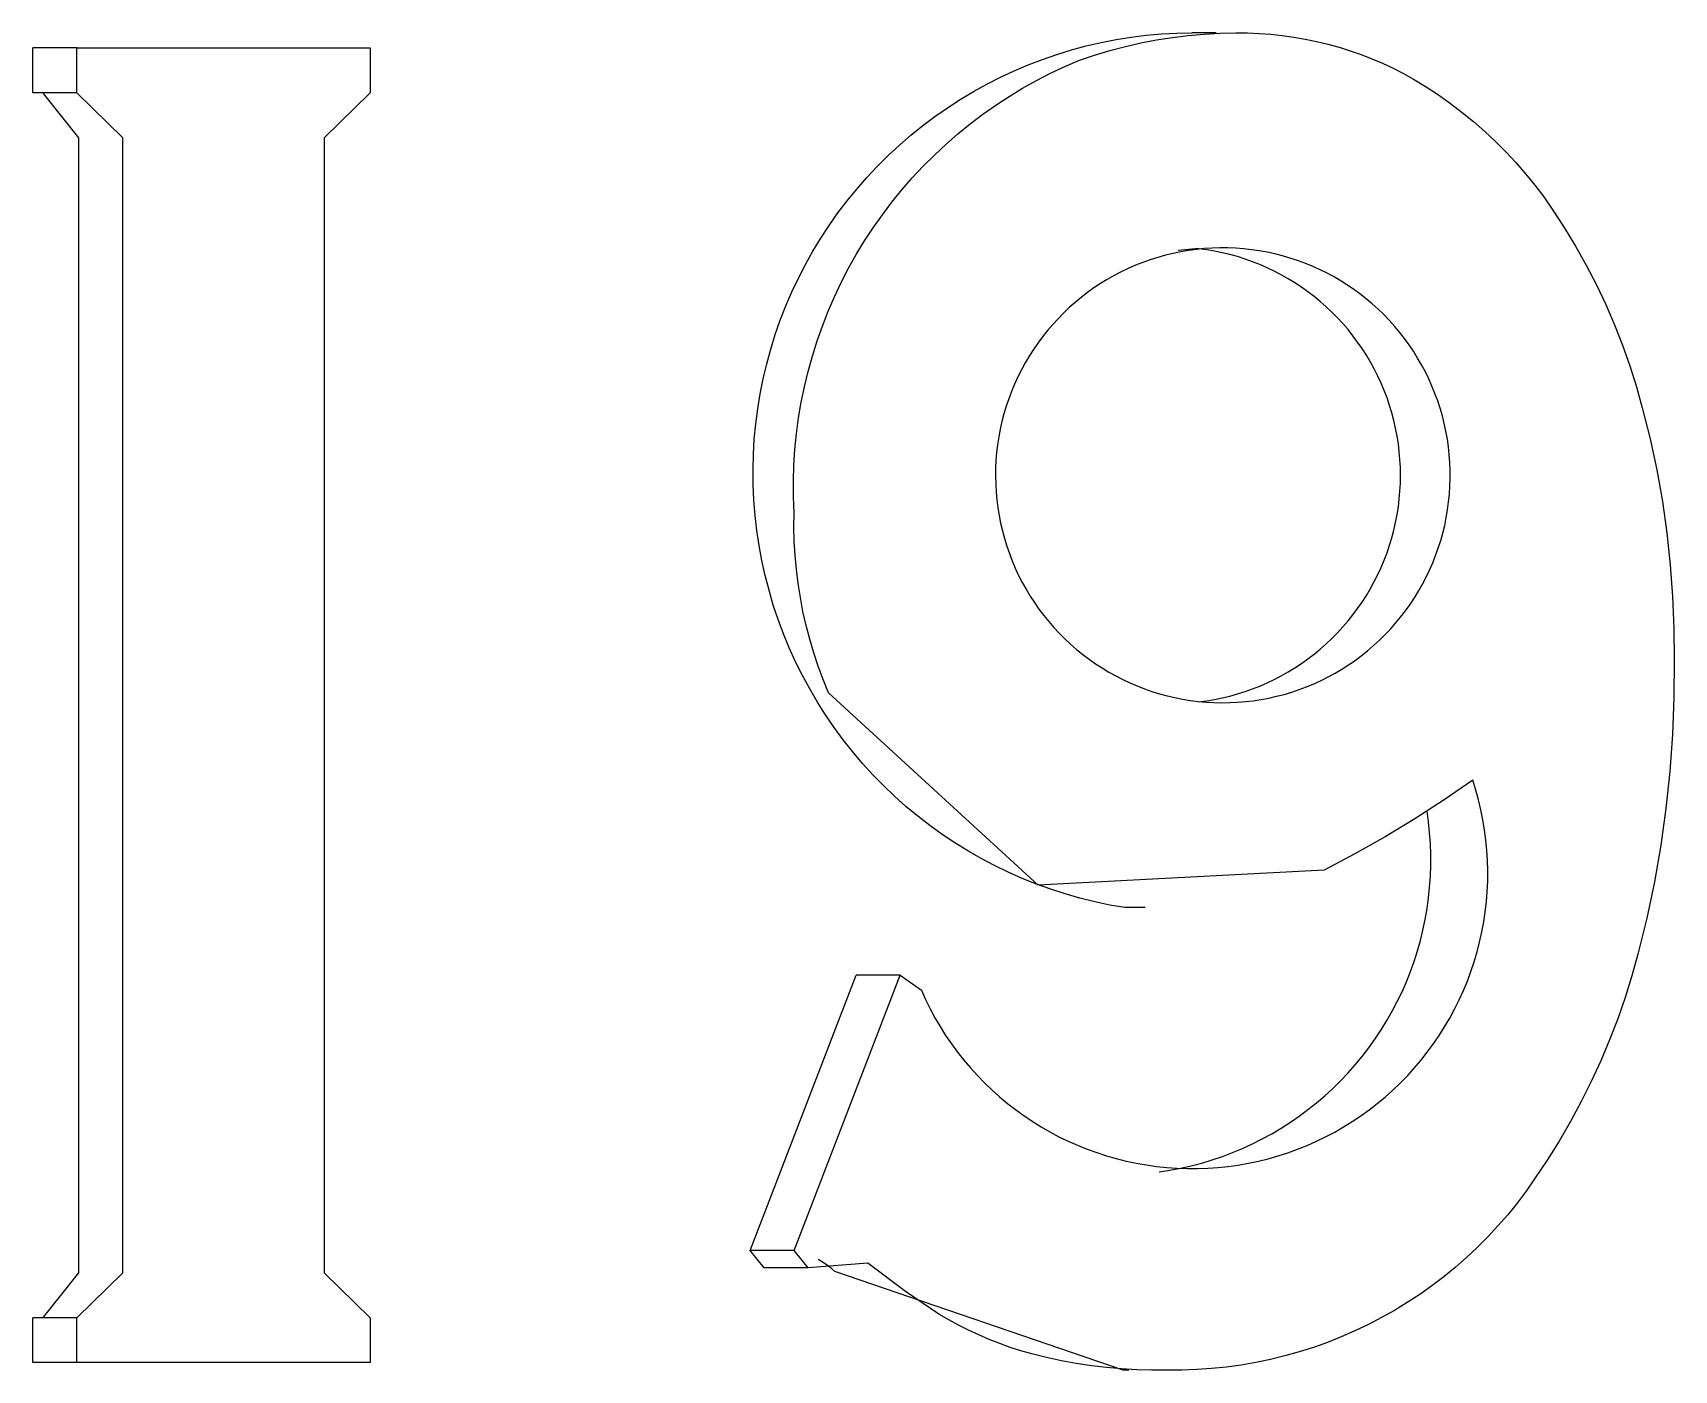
# Model space of a CAD drawing. Header units: millimetres. Extents: x -1421 to 3505, y -683 to 2759.
# Drawn here: x 2041.243 to 2043.488, y 2341.961 to 2343.79 of the extents above; entities that cross this region are included whole.
import ezdxf

# ---------------------------------------------------------------- set-up
doc = ezdxf.new("R2010")
doc.units = ezdxf.units.MM
doc.header["$MEASUREMENT"] = 0
doc.layers.add('Utwórz2D linie widoczne', color=7, linetype='Continuous', true_color=0x000000)

msp = doc.modelspace()

# ---------------------------------------------------------------- linework, layer by layer
at = {"layer": 'Utwórz2D linie widoczne'}
for p, q in [((2042.7455, 2343.7845), (2042.7662, 2343.7871)), ((2042.7662, 2343.7871), (2042.787, 2343.7889)), ((2042.787, 2343.7889), (2042.8079, 2343.79)), ((2042.8018, 2343.7841), (2042.8235, 2343.7868)), ((2042.8079, 2343.79), (2042.8287, 2343.7905)), ((2042.8235, 2343.7868), (2042.8452, 2343.7888)), ((2042.8616, 2343.7905), (2042.8287, 2343.7905)), ((2042.8452, 2343.7888), (2042.867, 2343.79)), ((2042.867, 2343.79), (2042.8888, 2343.7905)), ((2042.8888, 2343.7905), (2042.9047, 2343.7904)), ((2042.9047, 2343.7904), (2042.9206, 2343.7897)), ((2042.9206, 2343.7897), (2042.9364, 2343.7886)), ((2042.9364, 2343.7886), (2042.9522, 2343.7869)), ((2042.9522, 2343.7869), (2042.968, 2343.7847)), ((2041.3026, 2343.77), (2041.2425, 2343.77)), ((2041.2425, 2343.7085), (2041.2425, 2343.77)), ((2041.3026, 2343.7085), (2041.3026, 2343.77)), ((2041.3026, 2343.77), (2041.704, 2343.77)), ((2041.704, 2343.77), (2041.704, 2343.7085)), ((2042.6439, 2343.7609), (2042.6638, 2343.7671)), ((2042.6638, 2343.7671), (2042.684, 2343.7725)), ((2042.684, 2343.7725), (2042.7044, 2343.7772)), ((2042.6955, 2343.7599), (2042.7164, 2343.7662)), ((2042.7044, 2343.7772), (2042.7249, 2343.7812)), ((2042.7164, 2343.7662), (2042.7375, 2343.7717)), ((2042.7249, 2343.7812), (2042.7455, 2343.7845)), ((2042.7375, 2343.7717), (2042.7588, 2343.7766)), ((2042.7588, 2343.7766), (2042.7802, 2343.7807)), ((2042.7802, 2343.7807), (2042.8018, 2343.7841)), ((2042.968, 2343.7847), (2042.9836, 2343.782)), ((2042.9836, 2343.782), (2042.9992, 2343.7787)), ((2042.9992, 2343.7787), (2043.0146, 2343.775)), ((2043.0146, 2343.775), (2043.0299, 2343.7708)), ((2043.0299, 2343.7708), (2043.0451, 2343.766)), ((2043.0451, 2343.766), (2043.06, 2343.7607)), ((2042.5854, 2343.7385), (2042.6046, 2343.7467)), ((2042.6046, 2343.7467), (2042.6241, 2343.7541)), ((2042.6241, 2343.7541), (2042.6439, 2343.7609)), ((2042.6353, 2343.7351), (2042.6549, 2343.7443)), ((2042.6549, 2343.7443), (2042.6748, 2343.7529)), ((2042.6748, 2343.7529), (2042.6955, 2343.7599)), ((2043.06, 2343.7607), (2043.0748, 2343.755)), ((2043.0748, 2343.755), (2043.0895, 2343.7488)), ((2043.0895, 2343.7488), (2043.1039, 2343.7421)), ((2043.1039, 2343.7421), (2043.118, 2343.7349)), ((2042.5296, 2343.7101), (2042.5478, 2343.7202)), ((2042.5478, 2343.7202), (2042.5665, 2343.7297)), ((2042.5665, 2343.7297), (2042.5854, 2343.7385)), ((2042.597, 2343.7146), (2042.616, 2343.7251)), ((2042.616, 2343.7251), (2042.6353, 2343.7351)), ((2043.118, 2343.7349), (2043.1319, 2343.7272)), ((2043.1319, 2343.7272), (2043.1492, 2343.7167)), ((2041.3026, 2343.7085), (2041.2425, 2343.7085)), ((2041.3055, 2343.6469), (2041.2572, 2343.7076)), ((2041.3656, 2343.6469), (2041.3026, 2343.7085)), ((2041.704, 2343.7085), (2041.6411, 2343.6469)), ((2042.4941, 2343.688), (2042.5117, 2343.6994)), ((2042.5117, 2343.6994), (2042.5296, 2343.7101)), ((2042.5603, 2343.6915), (2042.5785, 2343.7033)), ((2042.5785, 2343.7033), (2042.597, 2343.7146)), ((2043.1492, 2343.7167), (2043.166, 2343.7056)), ((2043.166, 2343.7056), (2043.1824, 2343.694)), ((2042.4603, 2343.6635), (2042.477, 2343.6761)), ((2042.477, 2343.6761), (2042.4941, 2343.688)), ((2042.5253, 2343.6659), (2042.5426, 2343.679)), ((2042.5426, 2343.679), (2042.5603, 2343.6915)), ((2043.1824, 2343.694), (2043.1985, 2343.6817)), ((2043.1985, 2343.6817), (2043.2141, 2343.669)), ((2042.444, 2343.6504), (2042.4603, 2343.6635)), ((2042.4921, 2343.638), (2042.5084, 2343.6523)), ((2042.5084, 2343.6523), (2042.5253, 2343.6659)), ((2043.2141, 2343.669), (2043.2293, 2343.6557)), ((2043.2293, 2343.6557), (2043.244, 2343.6419)), ((2041.3055, 2342.0943), (2041.3055, 2343.6469)), ((2041.3656, 2342.0943), (2041.3656, 2343.6469)), ((2041.6411, 2343.6469), (2041.6411, 2342.0943)), ((2042.4129, 2343.6225), (2042.4283, 2343.6367)), ((2042.4283, 2343.6367), (2042.444, 2343.6504)), ((2042.4762, 2343.6233), (2042.4921, 2343.638)), ((2043.244, 2343.6419), (2043.2582, 2343.6276)), ((2042.3839, 2343.5926), (2042.3981, 2343.6078)), ((2042.3981, 2343.6078), (2042.4129, 2343.6225)), ((2042.446, 2343.5921), (2042.4608, 2343.6079)), ((2042.4608, 2343.6079), (2042.4762, 2343.6233)), ((2043.2582, 2343.6276), (2043.272, 2343.6129)), ((2043.272, 2343.6129), (2043.2852, 2343.5976)), ((2042.3701, 2343.5768), (2042.3839, 2343.5926)), ((2042.4318, 2343.5757), (2042.446, 2343.5921)), ((2043.2852, 2343.5976), (2043.2979, 2343.582)), ((2042.3569, 2343.5607), (2042.3701, 2343.5768)), ((2042.4181, 2343.5589), (2042.4318, 2343.5757)), ((2043.2979, 2343.582), (2043.3101, 2343.5659)), ((2043.3101, 2343.5659), (2043.3217, 2343.5494)), ((2042.3322, 2343.527), (2042.3443, 2343.544)), ((2042.3443, 2343.544), (2042.3569, 2343.5607)), ((2042.3925, 2343.5239), (2042.405, 2343.5416)), ((2042.405, 2343.5416), (2042.4181, 2343.5589)), ((2043.3217, 2343.5494), (2043.3381, 2343.5243)), ((2042.3208, 2343.5095), (2042.3322, 2343.527)), ((2042.3806, 2343.5058), (2042.3925, 2343.5239)), ((2043.3381, 2343.5243), (2043.3536, 2343.4986)), ((2042.31, 2343.4916), (2042.3208, 2343.5095)), ((2042.3693, 2343.4872), (2042.3806, 2343.5058)), ((2042.8382, 2343.4953), (2042.8096, 2343.4925)), ((2042.8347, 2343.4941), (2042.824, 2343.4927)), ((2042.8454, 2343.4952), (2042.8347, 2343.4941)), ((2042.8489, 2343.4937), (2042.8382, 2343.4951)), ((2042.8562, 2343.4959), (2042.8454, 2343.4952)), ((2042.867, 2343.4962), (2042.8562, 2343.4959)), ((2042.8778, 2343.4962), (2042.867, 2343.4962)), ((2042.8886, 2343.4958), (2042.8778, 2343.4962)), ((2042.8994, 2343.495), (2042.8886, 2343.4958)), ((2042.9101, 2343.4938), (2042.8994, 2343.495)), ((2043.3536, 2343.4986), (2043.3682, 2343.4724)), ((2042.2902, 2343.4548), (2042.2998, 2343.4734)), ((2042.2998, 2343.4734), (2042.31, 2343.4916)), ((2042.3587, 2343.4683), (2042.3693, 2343.4872)), ((2042.7514, 2343.4724), (2042.7415, 2343.468)), ((2042.7614, 2343.4763), (2042.7514, 2343.4724)), ((2042.7716, 2343.48), (2042.7614, 2343.4763)), ((2042.7819, 2343.4832), (2042.7716, 2343.48)), ((2042.7923, 2343.4861), (2042.7819, 2343.4832)), ((2042.8028, 2343.4887), (2042.7923, 2343.4861)), ((2042.8133, 2343.4909), (2042.8028, 2343.4887)), ((2042.824, 2343.4927), (2042.8133, 2343.4909)), ((2042.8596, 2343.4919), (2042.8489, 2343.4937)), ((2042.8702, 2343.4897), (2042.8596, 2343.4919)), ((2042.8807, 2343.4872), (2042.8702, 2343.4897)), ((2042.8911, 2343.4843), (2042.8807, 2343.4872)), ((2042.9014, 2343.481), (2042.8911, 2343.4843)), ((2042.9116, 2343.4774), (2042.9014, 2343.481)), ((2042.9208, 2343.4922), (2042.9101, 2343.4938)), ((2042.9216, 2343.4734), (2042.9116, 2343.4774)), ((2042.9314, 2343.4903), (2042.9208, 2343.4922)), ((2042.9315, 2343.4691), (2042.9216, 2343.4734)), ((2042.942, 2343.488), (2042.9314, 2343.4903)), ((2042.9524, 2343.4854), (2042.942, 2343.488)), ((2042.9628, 2343.4824), (2042.9524, 2343.4854)), ((2042.9731, 2343.479), (2042.9628, 2343.4824)), ((2042.9832, 2343.4753), (2042.9731, 2343.479)), ((2042.9932, 2343.4712), (2042.9832, 2343.4753)), ((2043.3682, 2343.4724), (2043.382, 2343.4458)), ((2042.2813, 2343.436), (2042.2902, 2343.4548)), ((2042.3488, 2343.449), (2042.3587, 2343.4683)), ((2042.7128, 2343.453), (2042.7036, 2343.4474)), ((2042.7222, 2343.4584), (2042.7128, 2343.453)), ((2042.7317, 2343.4634), (2042.7222, 2343.4584)), ((2042.7415, 2343.468), (2042.7317, 2343.4634)), ((2042.9413, 2343.4644), (2042.9315, 2343.4691)), ((2042.9509, 2343.4595), (2042.9413, 2343.4644)), ((2042.9603, 2343.4541), (2042.9509, 2343.4595)), ((2042.9695, 2343.4485), (2042.9603, 2343.4541)), ((2043.0031, 2343.4668), (2042.9932, 2343.4712)), ((2043.0128, 2343.4621), (2043.0031, 2343.4668)), ((2043.0223, 2343.457), (2043.0128, 2343.4621)), ((2043.0316, 2343.4515), (2043.0223, 2343.457)), ((2043.0408, 2343.4458), (2043.0316, 2343.4515)), ((2042.273, 2343.4168), (2042.2813, 2343.436)), ((2042.3309, 2343.4095), (2042.3395, 2343.4294)), ((2042.3395, 2343.4294), (2042.3488, 2343.449)), ((2042.6772, 2343.4286), (2042.6689, 2343.4217)), ((2042.6858, 2343.4351), (2042.6772, 2343.4286)), ((2042.6946, 2343.4414), (2042.6858, 2343.4351)), ((2042.7036, 2343.4474), (2042.6946, 2343.4414)), ((2042.9785, 2343.4425), (2042.9695, 2343.4485)), ((2042.9873, 2343.4363), (2042.9785, 2343.4425)), ((2042.9959, 2343.4297), (2042.9873, 2343.4363)), ((2043.0042, 2343.4228), (2042.9959, 2343.4297)), ((2043.0497, 2343.4398), (2043.0408, 2343.4458)), ((2043.0585, 2343.4334), (2043.0497, 2343.4398)), ((2043.067, 2343.4267), (2043.0585, 2343.4334)), ((2043.0752, 2343.4198), (2043.067, 2343.4267)), ((2043.382, 2343.4458), (2043.3948, 2343.4187)), ((2042.2654, 2343.3973), (2042.273, 2343.4168)), ((2042.3229, 2343.3893), (2042.3309, 2343.4095)), ((2042.653, 2343.4071), (2042.6454, 2343.3994)), ((2042.6608, 2343.4145), (2042.653, 2343.4071)), ((2042.6689, 2343.4217), (2042.6608, 2343.4145)), ((2043.0124, 2343.4157), (2043.0042, 2343.4228)), ((2043.0202, 2343.4083), (2043.0124, 2343.4157)), ((2043.0278, 2343.4006), (2043.0202, 2343.4083)), ((2043.0833, 2343.4126), (2043.0752, 2343.4198)), ((2043.091, 2343.4051), (2043.0833, 2343.4126)), ((2043.0985, 2343.3973), (2043.091, 2343.4051)), ((2043.3948, 2343.4187), (2043.4068, 2343.3912)), ((2042.2585, 2343.3776), (2042.2654, 2343.3973)), ((2042.3157, 2343.3689), (2042.3229, 2343.3893)), ((2042.6311, 2343.3832), (2042.6243, 2343.3748)), ((2042.6381, 2343.3914), (2042.6311, 2343.3832)), ((2042.6454, 2343.3994), (2042.6381, 2343.3914)), ((2043.0351, 2343.3926), (2043.0278, 2343.4006)), ((2043.0422, 2343.3844), (2043.0351, 2343.3926)), ((2043.0489, 2343.376), (2043.0422, 2343.3844)), ((2043.1057, 2343.3893), (2043.0985, 2343.3973)), ((2043.1127, 2343.381), (2043.1057, 2343.3893)), ((2043.4068, 2343.3912), (2043.4177, 2343.3632)), ((2042.2523, 2343.3577), (2042.2585, 2343.3776)), ((2042.3092, 2343.3482), (2042.3157, 2343.3689)), ((2042.6179, 2343.3661), (2042.6118, 2343.3572)), ((2042.6243, 2343.3748), (2042.6179, 2343.3661)), ((2043.0554, 2343.3673), (2043.0489, 2343.376)), ((2043.0615, 2343.3585), (2043.0554, 2343.3673)), ((2043.1193, 2343.3725), (2043.1127, 2343.381)), ((2043.1257, 2343.3637), (2043.1193, 2343.3725)), ((2043.1317, 2343.3548), (2043.1257, 2343.3637)), ((2043.4177, 2343.3632), (2043.4278, 2343.335)), ((2042.242, 2343.3172), (2042.2468, 2343.3375)), ((2042.2468, 2343.3375), (2042.2523, 2343.3577)), ((2042.3034, 2343.3273), (2042.3092, 2343.3482)), ((2042.6004, 2343.3388), (2042.5953, 2343.3294)), ((2042.6059, 2343.3481), (2042.6004, 2343.3388)), ((2042.6118, 2343.3572), (2042.6059, 2343.3481)), ((2043.0674, 2343.3494), (2043.0615, 2343.3585)), ((2043.0729, 2343.3401), (2043.0674, 2343.3494)), ((2043.0781, 2343.3306), (2043.0729, 2343.3401)), ((2043.1375, 2343.3456), (2043.1317, 2343.3548)), ((2043.1429, 2343.3363), (2043.1375, 2343.3456)), ((2042.2379, 2343.2967), (2042.242, 2343.3172)), ((2042.2983, 2343.3062), (2042.3034, 2343.3273)), ((2042.5904, 2343.3197), (2042.5859, 2343.3099)), ((2042.5953, 2343.3294), (2042.5904, 2343.3197)), ((2043.083, 2343.321), (2043.0781, 2343.3306)), ((2043.0875, 2343.3111), (2043.083, 2343.321)), ((2043.148, 2343.3268), (2043.1429, 2343.3363)), ((2043.1527, 2343.3171), (2043.148, 2343.3268)), ((2043.1571, 2343.3072), (2043.1527, 2343.3171)), ((2043.4278, 2343.335), (2043.4368, 2343.3064)), ((2042.2345, 2343.2761), (2042.2379, 2343.2967)), ((2042.294, 2343.285), (2042.2983, 2343.3062)), ((2042.5818, 2343.2999), (2042.578, 2343.2898)), ((2042.5859, 2343.3099), (2042.5818, 2343.2999)), ((2043.0917, 2343.3012), (2043.0875, 2343.3111)), ((2043.0956, 2343.2911), (2043.0917, 2343.3012)), ((2043.1612, 2343.2972), (2043.1571, 2343.3072)), ((2043.1649, 2343.2871), (2043.1612, 2343.2972)), ((2043.4368, 2343.3064), (2043.4449, 2343.2775)), ((2042.2318, 2343.2554), (2042.2345, 2343.2761)), ((2042.2904, 2343.2636), (2042.294, 2343.285)), ((2042.5745, 2343.2796), (2042.5714, 2343.2692)), ((2042.578, 2343.2898), (2042.5745, 2343.2796)), ((2043.099, 2343.2808), (2043.0956, 2343.2911)), ((2043.1022, 2343.2705), (2043.099, 2343.2808)), ((2043.105, 2343.2601), (2043.1022, 2343.2705)), ((2043.1683, 2343.2768), (2043.1649, 2343.2871)), ((2043.1713, 2343.2664), (2043.1683, 2343.2768)), ((2043.4449, 2343.2775), (2043.4555, 2343.2352)), ((2042.2298, 2343.2346), (2042.2318, 2343.2554)), ((2042.2875, 2343.2421), (2042.2904, 2343.2636)), ((2042.5663, 2343.2483), (2042.5643, 2343.2376)), ((2042.5687, 2343.2588), (2042.5663, 2343.2483)), ((2042.5714, 2343.2692), (2042.5687, 2343.2588)), ((2043.1074, 2343.2495), (2043.105, 2343.2601)), ((2043.1094, 2343.2389), (2043.1074, 2343.2495)), ((2043.1739, 2343.256), (2043.1713, 2343.2664)), ((2043.1762, 2343.2454), (2043.1739, 2343.256)), ((2042.2286, 2343.2138), (2042.2298, 2343.2346)), ((2042.2854, 2343.2205), (2042.2875, 2343.2421)), ((2042.5627, 2343.227), (2042.5614, 2343.2162)), ((2042.5643, 2343.2376), (2042.5627, 2343.227)), ((2043.1111, 2343.2282), (2043.1094, 2343.2389)), ((2043.1124, 2343.2175), (2043.1111, 2343.2282)), ((2043.1781, 2343.2348), (2043.1762, 2343.2454)), ((2043.1796, 2343.2241), (2043.1781, 2343.2348)), ((2043.4555, 2343.2352), (2043.4646, 2343.1925)), ((2042.2281, 2343.1929), (2042.2286, 2343.2138)), ((2042.284, 2343.1988), (2042.2854, 2343.2205)), ((2042.5605, 2343.2055), (2042.56, 2343.1947)), ((2042.5614, 2343.2162), (2042.5605, 2343.2055)), ((2043.1133, 2343.2067), (2043.1124, 2343.2175)), ((2043.1139, 2343.1959), (2043.1133, 2343.2067)), ((2043.1808, 2343.2133), (2043.1796, 2343.2241)), ((2043.1816, 2343.2026), (2043.1808, 2343.2133)), ((2043.182, 2343.1918), (2043.1816, 2343.2026)), ((2042.2283, 2343.172), (2042.2281, 2343.1929)), ((2042.2833, 2343.1772), (2042.284, 2343.1988)), ((2042.56, 2343.1947), (2042.5598, 2343.1839)), ((2042.5598, 2343.1839), (2042.5601, 2343.1731)), ((2043.1141, 2343.1851), (2043.1139, 2343.1959)), ((2043.1139, 2343.1743), (2043.1141, 2343.1851)), ((2043.1817, 2343.1702), (2043.182, 2343.181)), ((2043.182, 2343.181), (2043.182, 2343.1918)), ((2043.4646, 2343.1925), (2043.4723, 2343.1495)), ((2042.2292, 2343.1511), (2042.2283, 2343.172)), ((2042.2834, 2343.1555), (2042.2833, 2343.1772)), ((2042.5601, 2343.1731), (2042.5607, 2343.1623)), ((2042.5607, 2343.1623), (2042.5616, 2343.1516)), ((2043.1124, 2343.1528), (2043.1133, 2343.1635)), ((2043.1133, 2343.1635), (2043.1139, 2343.1743)), ((2043.1799, 2343.1487), (2043.181, 2343.1594)), ((2043.181, 2343.1594), (2043.1817, 2343.1702)), ((2042.2309, 2343.1303), (2042.2292, 2343.1511)), ((2042.2843, 2343.1338), (2042.2834, 2343.1555)), ((2042.5616, 2343.1516), (2042.563, 2343.1408)), ((2042.563, 2343.1408), (2042.5647, 2343.1302)), ((2043.1094, 2343.1314), (2043.1111, 2343.142)), ((2043.1111, 2343.142), (2043.1124, 2343.1528)), ((2043.1767, 2343.1273), (2043.1785, 2343.138)), ((2043.1785, 2343.138), (2043.1799, 2343.1487)), ((2043.4723, 2343.1495), (2043.4785, 2343.1063)), ((2042.2333, 2343.1096), (2042.2309, 2343.1303)), ((2042.2841, 2343.1144), (2042.2843, 2343.1338)), ((2042.2845, 2343.095), (2042.2841, 2343.1144)), ((2042.5647, 2343.1302), (2042.5668, 2343.1196)), ((2042.5668, 2343.1196), (2042.5693, 2343.1091)), ((2043.105, 2343.1102), (2043.1074, 2343.1208)), ((2043.1074, 2343.1208), (2043.1094, 2343.1314)), ((2043.1719, 2343.1062), (2043.1745, 2343.1167)), ((2043.1745, 2343.1167), (2043.1767, 2343.1273)), ((2042.2363, 2343.0889), (2042.2333, 2343.1096)), ((2042.2856, 2343.0756), (2042.2845, 2343.095)), ((2042.5693, 2343.1091), (2042.5721, 2343.0986)), ((2042.5721, 2343.0986), (2042.5753, 2343.0883)), ((2043.099, 2343.0894), (2043.1022, 2343.0998)), ((2043.1022, 2343.0998), (2043.105, 2343.1102)), ((2043.1657, 2343.0856), (2043.169, 2343.0958)), ((2043.169, 2343.0958), (2043.1719, 2343.1062)), ((2043.4785, 2343.1063), (2043.4832, 2343.0629)), ((2042.2402, 2343.0684), (2042.2363, 2343.0889)), ((2042.2447, 2343.048), (2042.2402, 2343.0684)), ((2042.2874, 2343.0562), (2042.2856, 2343.0756)), ((2042.5753, 2343.0883), (2042.5788, 2343.0781)), ((2042.5788, 2343.0781), (2042.5827, 2343.068)), ((2042.5827, 2343.068), (2042.5869, 2343.0581)), ((2043.0875, 2343.0591), (2043.0917, 2343.0691)), ((2043.0917, 2343.0691), (2043.0956, 2343.0792)), ((2043.0956, 2343.0792), (2043.099, 2343.0894)), ((2043.1581, 2343.0654), (2043.1621, 2343.0754)), ((2043.1621, 2343.0754), (2043.1657, 2343.0856)), ((2042.2499, 2343.0278), (2042.2447, 2343.048)), ((2042.2898, 2343.037), (2042.2874, 2343.0562)), ((2042.5869, 2343.0581), (2042.5915, 2343.0483)), ((2042.5915, 2343.0483), (2042.5964, 2343.0387)), ((2043.0781, 2343.0397), (2043.083, 2343.0493)), ((2043.083, 2343.0493), (2043.0875, 2343.0591)), ((2043.1441, 2343.0362), (2043.1491, 2343.0457)), ((2043.1491, 2343.0457), (2043.1538, 2343.0555)), ((2043.1538, 2343.0555), (2043.1581, 2343.0654)), ((2043.4832, 2343.0629), (2043.4864, 2343.0194)), ((2042.2558, 2343.0077), (2042.2499, 2343.0278)), ((2042.2928, 2343.0178), (2042.2898, 2343.037)), ((2042.5964, 2343.0387), (2042.6017, 2343.0293)), ((2042.6017, 2343.0293), (2042.6073, 2343.02)), ((2043.0674, 2343.0209), (2043.0729, 2343.0302)), ((2043.0729, 2343.0302), (2043.0781, 2343.0397)), ((2043.1331, 2343.0176), (2043.1387, 2343.0268)), ((2043.1387, 2343.0268), (2043.1441, 2343.0362)), ((2042.2624, 2342.9879), (2042.2558, 2343.0077)), ((2042.2964, 2342.9987), (2042.2928, 2343.0178)), ((2042.6073, 2343.02), (2042.6131, 2343.011)), ((2042.6131, 2343.011), (2042.6193, 2343.0021)), ((2042.6193, 2343.0021), (2042.6258, 2342.9935)), ((2043.0489, 2342.9943), (2043.0554, 2343.003)), ((2043.0554, 2343.003), (2043.0615, 2343.0118)), ((2043.0615, 2343.0118), (2043.0674, 2343.0209)), ((2043.1208, 2342.9998), (2043.1271, 2343.0086)), ((2043.1271, 2343.0086), (2043.1331, 2343.0176)), ((2043.4864, 2343.0194), (2043.4882, 2342.9757)), ((2042.2697, 2342.9684), (2042.2624, 2342.9879)), ((2042.3007, 2342.9798), (2042.2964, 2342.9987)), ((2042.3056, 2342.961), (2042.3007, 2342.9798)), ((2042.6258, 2342.9935), (2042.6326, 2342.9851)), ((2042.6326, 2342.9851), (2042.6397, 2342.977)), ((2043.0278, 2342.9697), (2043.0351, 2342.9777)), ((2043.0351, 2342.9777), (2043.0422, 2342.9859)), ((2043.0422, 2342.9859), (2043.0489, 2342.9943)), ((2043.1002, 2342.9748), (2043.1074, 2342.9829)), ((2043.1074, 2342.9829), (2043.1142, 2342.9912)), ((2043.1142, 2342.9912), (2043.1208, 2342.9998)), ((2042.2777, 2342.9491), (2042.2697, 2342.9684)), ((2042.3111, 2342.9424), (2042.3056, 2342.961)), ((2042.6397, 2342.977), (2042.6471, 2342.9691)), ((2042.6471, 2342.9691), (2042.6547, 2342.9614)), ((2042.6547, 2342.9614), (2042.6626, 2342.9541)), ((2043.0124, 2342.9546), (2043.0202, 2342.962)), ((2043.0202, 2342.962), (2043.0278, 2342.9697)), ((2043.0771, 2342.9521), (2043.0851, 2342.9594)), ((2043.0851, 2342.9594), (2043.0928, 2342.967)), ((2043.0928, 2342.967), (2043.1002, 2342.9748)), ((2043.4882, 2342.9757), (2043.4885, 2342.9321)), ((2042.2863, 2342.93), (2042.2777, 2342.9491)), ((2042.3173, 2342.9239), (2042.3111, 2342.9424)), ((2042.6626, 2342.9541), (2042.6708, 2342.947)), ((2042.6708, 2342.947), (2042.6792, 2342.9402)), ((2042.6792, 2342.9402), (2042.6878, 2342.9337)), ((2042.6878, 2342.9337), (2042.6966, 2342.9274)), ((2042.9785, 2342.9278), (2042.9873, 2342.934)), ((2042.9873, 2342.934), (2042.9959, 2342.9406)), ((2042.9959, 2342.9406), (2043.0042, 2342.9474)), ((2043.0042, 2342.9474), (2043.0124, 2342.9546)), ((2043.0518, 2342.9319), (2043.0604, 2342.9384)), ((2043.0604, 2342.9384), (2043.0689, 2342.9451)), ((2043.0689, 2342.9451), (2043.0771, 2342.9521)), ((2042.2956, 2342.9113), (2042.2863, 2342.93)), ((2042.3056, 2342.893), (2042.2956, 2342.9113)), ((2042.324, 2342.9057), (2042.3173, 2342.9239)), ((2042.6966, 2342.9274), (2042.7057, 2342.9216)), ((2042.7057, 2342.9216), (2042.7149, 2342.916)), ((2042.7149, 2342.916), (2042.7243, 2342.9107)), ((2042.7243, 2342.9107), (2042.734, 2342.9058)), ((2042.9413, 2342.9058), (2042.9509, 2342.9108)), ((2042.9509, 2342.9108), (2042.9603, 2342.9162)), ((2042.9603, 2342.9162), (2042.9695, 2342.9218)), ((2042.9695, 2342.9218), (2042.9785, 2342.9278)), ((2043.015, 2342.9094), (2043.0245, 2342.9145)), ((2043.0245, 2342.9145), (2043.0338, 2342.92)), ((2043.0338, 2342.92), (2043.0429, 2342.9258)), ((2043.0429, 2342.9258), (2043.0518, 2342.9319)), ((2043.4885, 2342.9321), (2043.4882, 2342.8813)), ((2042.3161, 2342.8749), (2042.3056, 2342.893)), ((2042.3313, 2342.8877), (2042.324, 2342.9057)), ((2042.6181, 2342.6245), (2042.3313, 2342.8877)), ((2042.734, 2342.9058), (2042.7437, 2342.9012)), ((2042.7437, 2342.9012), (2042.7537, 2342.897)), ((2042.7537, 2342.897), (2042.7637, 2342.8931)), ((2042.7637, 2342.8931), (2042.7739, 2342.8895)), ((2042.7739, 2342.8895), (2042.7843, 2342.8863)), ((2042.8911, 2342.886), (2042.9014, 2342.8893)), ((2042.9014, 2342.8893), (2042.9116, 2342.8929)), ((2042.9116, 2342.8929), (2042.9216, 2342.8969)), ((2042.9216, 2342.8969), (2042.9315, 2342.9012)), ((2042.9315, 2342.9012), (2042.9413, 2342.9058)), ((2042.9548, 2342.8855), (2042.9652, 2342.8886)), ((2042.9652, 2342.8886), (2042.9754, 2342.8921)), ((2042.9754, 2342.8921), (2042.9855, 2342.8959)), ((2042.9855, 2342.8959), (2042.9955, 2342.9)), ((2042.9955, 2342.9), (2043.0053, 2342.9045)), ((2043.0053, 2342.9045), (2043.015, 2342.9094)), ((2042.3273, 2342.8573), (2042.3161, 2342.8749)), ((2042.7843, 2342.8863), (2042.7947, 2342.8835)), ((2042.7947, 2342.8835), (2042.8052, 2342.881)), ((2042.8052, 2342.881), (2042.8158, 2342.8789)), ((2042.8158, 2342.8789), (2042.8264, 2342.8772)), ((2042.8264, 2342.8772), (2042.8372, 2342.8759)), ((2042.8372, 2342.8759), (2042.8479, 2342.8749)), ((2042.8382, 2342.8751), (2042.8489, 2342.8766)), ((2042.8479, 2342.8749), (2042.8587, 2342.8743)), ((2042.8489, 2342.8766), (2042.8596, 2342.8784)), ((2042.8587, 2342.8743), (2042.8695, 2342.874)), ((2042.8596, 2342.8784), (2042.8702, 2342.8806)), ((2042.8695, 2342.874), (2042.8803, 2342.8742)), ((2042.8702, 2342.8806), (2042.8807, 2342.8831)), ((2042.8803, 2342.8742), (2042.8911, 2342.8747)), ((2042.8807, 2342.8831), (2042.8911, 2342.886)), ((2042.8911, 2342.8747), (2042.9018, 2342.8756)), ((2042.9018, 2342.8756), (2042.9126, 2342.8768)), ((2042.9126, 2342.8768), (2042.9232, 2342.8784)), ((2042.9232, 2342.8784), (2042.9339, 2342.8804)), ((2042.9339, 2342.8804), (2042.9444, 2342.8828)), ((2042.9444, 2342.8828), (2042.9548, 2342.8855)), ((2043.4882, 2342.8813), (2043.4863, 2342.8306)), ((2042.3391, 2342.8401), (2042.3273, 2342.8573)), ((2042.3515, 2342.8232), (2042.3391, 2342.8401)), ((2042.3644, 2342.8069), (2042.3515, 2342.8232)), ((2043.4863, 2342.8306), (2043.4826, 2342.7799)), ((2042.378, 2342.7909), (2042.3644, 2342.8069)), ((2042.392, 2342.7755), (2042.378, 2342.7909)), ((2042.4066, 2342.7606), (2042.392, 2342.7755)), ((2043.4826, 2342.7799), (2043.4772, 2342.7295)), ((2042.4217, 2342.7461), (2042.4066, 2342.7606)), ((2043.2129, 2342.768), (2043.1737, 2342.741)), ((2043.2171, 2342.7546), (2043.2129, 2342.768)), ((2043.2208, 2342.7411), (2043.2171, 2342.7546)), ((2042.4373, 2342.7322), (2042.4217, 2342.7461)), ((2042.4534, 2342.7189), (2042.4373, 2342.7322)), ((2043.1737, 2342.741), (2043.1338, 2342.7152)), ((2043.2241, 2342.7274), (2043.2208, 2342.7411)), ((2042.4699, 2342.7061), (2042.4534, 2342.7189)), ((2043.1338, 2342.7152), (2043.0931, 2342.6906)), ((2043.1523, 2342.711), (2043.1503, 2342.7258)), ((2043.1539, 2342.6962), (2043.1523, 2342.711)), ((2043.2268, 2342.7137), (2043.2241, 2342.7274)), ((2043.2291, 2342.6999), (2043.2268, 2342.7137)), ((2043.4772, 2342.7295), (2043.4702, 2342.6792)), ((2042.4868, 2342.6939), (2042.4699, 2342.7061)), ((2042.5042, 2342.6823), (2042.4868, 2342.6939)), ((2043.0931, 2342.6906), (2043.0517, 2342.6671)), ((2043.1549, 2342.6814), (2043.1539, 2342.6962)), ((2043.2309, 2342.6859), (2043.2291, 2342.6999)), ((2043.2322, 2342.672), (2043.2309, 2342.6859)), ((2042.5219, 2342.6713), (2042.5042, 2342.6823)), ((2042.5401, 2342.6609), (2042.5219, 2342.6713)), ((2043.0517, 2342.6671), (2043.0097, 2342.6449)), ((2043.1554, 2342.6665), (2043.1549, 2342.6814)), ((2043.1555, 2342.6516), (2043.1554, 2342.6665)), ((2043.2331, 2342.658), (2043.2322, 2342.672)), ((2043.4702, 2342.6792), (2043.4614, 2342.6292)), ((2042.5585, 2342.6512), (2042.5401, 2342.6609)), ((2042.5773, 2342.6421), (2042.5585, 2342.6512)), ((2042.5964, 2342.6336), (2042.5773, 2342.6421)), ((2043.0097, 2342.6449), (2042.6181, 2342.6245)), ((2043.1549, 2342.6367), (2043.1555, 2342.6516)), ((2043.2334, 2342.644), (2043.2331, 2342.658)), ((2043.2333, 2342.6299), (2043.2334, 2342.644)), ((2042.6158, 2342.6259), (2042.5964, 2342.6336)), ((2042.6355, 2342.6188), (2042.6158, 2342.6259)), ((2042.6553, 2342.6124), (2042.6355, 2342.6188)), ((2043.1524, 2342.6071), (2043.1539, 2342.6219)), ((2043.1539, 2342.6219), (2043.1549, 2342.6367)), ((2043.2327, 2342.6159), (2043.2333, 2342.6299)), ((2043.4614, 2342.6292), (2043.451, 2342.5795)), ((2042.6754, 2342.6066), (2042.6553, 2342.6124)), ((2042.6957, 2342.6016), (2042.6754, 2342.6066)), ((2042.7161, 2342.5973), (2042.6957, 2342.6016)), ((2042.7367, 2342.5937), (2042.7161, 2342.5973)), ((2043.1504, 2342.5924), (2043.1524, 2342.6071)), ((2043.23, 2342.588), (2043.2316, 2342.602)), ((2043.2316, 2342.602), (2043.2327, 2342.6159)), ((2042.7644, 2342.5937), (2042.7367, 2342.5937)), ((2043.1448, 2342.5631), (2043.1478, 2342.5777)), ((2043.1478, 2342.5777), (2043.1504, 2342.5924)), ((2043.2253, 2342.5604), (2043.2279, 2342.5742)), ((2043.2279, 2342.5742), (2043.23, 2342.588)), ((2043.451, 2342.5795), (2043.4389, 2342.5302)), ((2043.1412, 2342.5487), (2043.1448, 2342.5631)), ((2043.2223, 2342.5467), (2043.2253, 2342.5604)), ((2043.1326, 2342.5202), (2043.1371, 2342.5344)), ((2043.1371, 2342.5344), (2043.1412, 2342.5487)), ((2043.2148, 2342.5197), (2043.2188, 2342.5331)), ((2043.2188, 2342.5331), (2043.2223, 2342.5467)), ((2043.4389, 2342.5302), (2043.4306, 2342.5004)), ((2043.1221, 2342.4924), (2043.1276, 2342.5062)), ((2043.1276, 2342.5062), (2043.1326, 2342.5202)), ((2043.2055, 2342.4932), (2043.2104, 2342.5063)), ((2043.2104, 2342.5063), (2043.2148, 2342.5197)), ((2042.2242, 2342.1249), (2042.3693, 2342.5014)), ((2042.2843, 2342.1249), (2042.4294, 2342.5014)), ((2042.4294, 2342.5014), (2042.3693, 2342.5014)), ((2042.4294, 2342.5014), (2042.4584, 2342.4807)), ((2043.1161, 2342.4787), (2043.1221, 2342.4924)), ((2043.2002, 2342.4802), (2043.2055, 2342.4932)), ((2043.4306, 2342.5004), (2043.4214, 2342.4708)), ((2042.4584, 2342.4807), (2042.4642, 2342.4679)), ((2042.4642, 2342.4679), (2042.4704, 2342.4553)), ((2043.1027, 2342.4521), (2043.1096, 2342.4653)), ((2043.1096, 2342.4653), (2043.1161, 2342.4787)), ((2043.1881, 2342.4549), (2043.1944, 2342.4675)), ((2043.1944, 2342.4675), (2043.2002, 2342.4802)), ((2043.4214, 2342.4708), (2043.4112, 2342.4416)), ((2042.4704, 2342.4553), (2042.477, 2342.443)), ((2042.477, 2342.443), (2042.4841, 2342.4309)), ((2043.0875, 2342.4265), (2043.0953, 2342.4392)), ((2043.0953, 2342.4392), (2043.1027, 2342.4521)), ((2043.1744, 2342.4305), (2043.1815, 2342.4426)), ((2043.1815, 2342.4426), (2043.1881, 2342.4549)), ((2043.4112, 2342.4416), (2043.4001, 2342.4127)), ((2042.4841, 2342.4309), (2042.4916, 2342.419)), ((2042.4916, 2342.419), (2042.4995, 2342.4074)), ((2043.0793, 2342.4141), (2043.0875, 2342.4265)), ((2043.1589, 2342.4071), (2043.1669, 2342.4186)), ((2043.1669, 2342.4186), (2043.1744, 2342.4305)), ((2042.4995, 2342.4074), (2042.5078, 2342.3961)), ((2042.5078, 2342.3961), (2042.5165, 2342.3851)), ((2043.0616, 2342.3902), (2043.0706, 2342.402)), ((2043.0706, 2342.402), (2043.0793, 2342.4141)), ((2043.1419, 2342.3848), (2043.1506, 2342.3958)), ((2043.1506, 2342.3958), (2043.1589, 2342.4071)), ((2043.4001, 2342.4127), (2043.3881, 2342.3842)), ((2042.5165, 2342.3851), (2042.5255, 2342.3744)), ((2042.5255, 2342.3744), (2042.535, 2342.364)), ((2043.0422, 2342.3676), (2043.0521, 2342.3788)), ((2043.0521, 2342.3788), (2043.0616, 2342.3902)), ((2043.1234, 2342.3637), (2043.1329, 2342.3741)), ((2043.1329, 2342.3741), (2043.1419, 2342.3848)), ((2043.3881, 2342.3842), (2043.3751, 2342.3561)), ((2042.535, 2342.364), (2042.5448, 2342.354)), ((2042.5448, 2342.354), (2042.5549, 2342.3443)), ((2043.0214, 2342.3464), (2043.032, 2342.3568)), ((2043.032, 2342.3568), (2043.0422, 2342.3676)), ((2043.1035, 2342.344), (2043.1136, 2342.3537)), ((2043.1136, 2342.3537), (2043.1234, 2342.3637)), ((2043.3751, 2342.3561), (2043.3613, 2342.3284)), ((2042.5549, 2342.3443), (2042.5653, 2342.3349)), ((2042.5653, 2342.3349), (2042.5761, 2342.326)), ((2042.9874, 2342.3174), (2042.9991, 2342.3267)), ((2042.9991, 2342.3267), (2043.0104, 2342.3363)), ((2043.0104, 2342.3363), (2043.0214, 2342.3464)), ((2043.0822, 2342.3257), (2043.093, 2342.3346)), ((2043.093, 2342.3346), (2043.1035, 2342.344)), ((2043.3613, 2342.3284), (2043.3466, 2342.3012)), ((2042.5761, 2342.326), (2042.5872, 2342.3174)), ((2042.5872, 2342.3174), (2042.5986, 2342.3092)), ((2042.5986, 2342.3092), (2042.6102, 2342.3014)), ((2042.9633, 2342.3001), (2042.9755, 2342.3085)), ((2042.9755, 2342.3085), (2042.9874, 2342.3174)), ((2043.0481, 2342.3011), (2043.0598, 2342.3089)), ((2043.0598, 2342.3089), (2043.0712, 2342.3171)), ((2043.0712, 2342.3171), (2043.0822, 2342.3257)), ((2042.6102, 2342.3014), (2042.6221, 2342.294)), ((2042.6221, 2342.294), (2042.6343, 2342.287)), ((2042.6343, 2342.287), (2042.6467, 2342.2804)), ((2042.9249, 2342.2773), (2042.9379, 2342.2845)), ((2042.9379, 2342.2845), (2042.9507, 2342.292)), ((2042.9507, 2342.292), (2042.9633, 2342.3001)), ((2043.0116, 2342.2802), (2043.024, 2342.2867)), ((2043.024, 2342.2867), (2043.0362, 2342.2937)), ((2043.0362, 2342.2937), (2043.0481, 2342.3011)), ((2043.3466, 2342.3012), (2043.3311, 2342.2744)), ((2042.6467, 2342.2804), (2042.6593, 2342.2743)), ((2042.6593, 2342.2743), (2042.6721, 2342.2686)), ((2042.6721, 2342.2686), (2042.6851, 2342.2634)), ((2042.6851, 2342.2634), (2042.6983, 2342.2586)), ((2042.8843, 2342.2587), (2042.898, 2342.2644)), ((2042.898, 2342.2644), (2042.9116, 2342.2706)), ((2042.9116, 2342.2706), (2042.9249, 2342.2773)), ((2042.96, 2342.2585), (2042.9732, 2342.2632)), ((2042.9732, 2342.2632), (2042.9862, 2342.2684)), ((2042.9862, 2342.2684), (2042.999, 2342.2741)), ((2042.999, 2342.2741), (2043.0116, 2342.2802)), ((2043.3311, 2342.2744), (2043.3147, 2342.2482)), ((2042.6983, 2342.2586), (2042.7117, 2342.2543)), ((2042.7117, 2342.2543), (2042.7251, 2342.2504)), ((2042.7251, 2342.2504), (2042.7387, 2342.2471)), ((2042.7387, 2342.2471), (2042.7525, 2342.2441)), ((2042.7525, 2342.2441), (2042.7663, 2342.2417)), ((2042.7663, 2342.2417), (2042.7802, 2342.2398)), ((2042.7802, 2342.2398), (2042.7941, 2342.2383)), ((2042.7941, 2342.2383), (2042.8081, 2342.2373)), ((2042.7986, 2342.2344), (2042.8132, 2342.2372)), ((2042.8081, 2342.2373), (2042.8221, 2342.2368)), ((2042.8132, 2342.2372), (2042.8277, 2342.2405)), ((2042.8221, 2342.2368), (2042.8361, 2342.2368)), ((2042.8277, 2342.2405), (2042.8421, 2342.2443)), ((2042.8361, 2342.2368), (2042.8502, 2342.2373)), ((2042.8421, 2342.2443), (2042.8563, 2342.2486)), ((2042.8502, 2342.2373), (2042.8641, 2342.2383)), ((2042.8563, 2342.2486), (2042.8704, 2342.2534)), ((2042.8641, 2342.2383), (2042.8781, 2342.2397)), ((2042.8704, 2342.2534), (2042.8843, 2342.2587)), ((2042.8781, 2342.2397), (2042.892, 2342.2416)), ((2042.892, 2342.2416), (2042.9058, 2342.2441)), ((2042.9058, 2342.2441), (2042.9195, 2342.247)), ((2042.9195, 2342.247), (2042.9331, 2342.2503)), ((2042.9331, 2342.2503), (2042.9466, 2342.2542)), ((2042.9466, 2342.2542), (2042.96, 2342.2585)), ((2043.3147, 2342.2482), (2043.2975, 2342.2225)), ((2042.7839, 2342.2321), (2042.7986, 2342.2344)), ((2043.2975, 2342.2225), (2043.2858, 2342.2058)), ((2043.2858, 2342.2058), (2043.2735, 2342.1895)), ((2043.2607, 2342.1737), (2043.2474, 2342.1583)), ((2043.2735, 2342.1895), (2043.2607, 2342.1737)), ((2043.2474, 2342.1583), (2043.2335, 2342.1434)), ((2042.2843, 2342.1249), (2042.2242, 2342.1249)), ((2042.2435, 2342.101), (2042.2242, 2342.1249)), ((2042.3036, 2342.101), (2042.2843, 2342.1249)), ((2043.2191, 2342.1289), (2043.2043, 2342.115)), ((2043.2335, 2342.1434), (2043.2191, 2342.1289)), ((2042.3853, 2342.1074), (2042.3036, 2342.101)), ((2042.3219, 2342.1095), (2042.3171, 2342.1125)), ((2042.3266, 2342.1064), (2042.3219, 2342.1095)), ((2042.3312, 2342.1031), (2042.3266, 2342.1064)), ((2042.3357, 2342.0997), (2042.3312, 2342.1031)), ((2042.4365, 2342.0688), (2042.3853, 2342.1074)), ((2043.1889, 2342.1016), (2043.1731, 2342.0887)), ((2043.2043, 2342.115), (2043.1889, 2342.1016)), ((2041.2573, 2342.0336), (2041.3055, 2342.0943)), ((2041.3026, 2342.0327), (2041.3656, 2342.0943)), ((2041.6411, 2342.0943), (2041.704, 2342.0327)), ((2042.3036, 2342.101), (2042.2435, 2342.101)), ((2042.3402, 2342.0961), (2042.3357, 2342.0997)), ((2042.7344, 2341.9611), (2042.3402, 2342.0961)), ((2043.1731, 2342.0887), (2043.1569, 2342.0764)), ((2042.4825, 2342.0378), (2042.4365, 2342.0688)), ((2043.1403, 2342.0646), (2043.1233, 2342.0534)), ((2043.1569, 2342.0764), (2043.1403, 2342.0646)), ((2042.4958, 2342.03), (2042.4825, 2342.0378)), ((2043.1059, 2342.0428), (2043.0882, 2342.0328)), ((2043.1233, 2342.0534), (2043.1059, 2342.0428)), ((2041.3026, 2342.0327), (2041.2425, 2342.0327)), ((2041.2425, 2341.9713), (2041.2425, 2342.0327)), ((2041.3026, 2341.9713), (2041.3026, 2342.0327)), ((2041.704, 2342.0327), (2041.704, 2341.9713)), ((2042.5093, 2342.0227), (2042.4958, 2342.03)), ((2042.5231, 2342.0157), (2042.5093, 2342.0227)), ((2042.537, 2342.0092), (2042.5231, 2342.0157)), ((2043.0517, 2342.0146), (2043.033, 2342.0065)), ((2043.0701, 2342.0234), (2043.0517, 2342.0146)), ((2043.0882, 2342.0328), (2043.0701, 2342.0234)), ((2042.5512, 2342.0031), (2042.537, 2342.0092)), ((2042.5656, 2341.9974), (2042.5512, 2342.0031)), ((2042.5801, 2341.9922), (2042.5656, 2341.9974)), ((2042.5947, 2341.9875), (2042.5801, 2341.9922)), ((2042.9949, 2341.9921), (2042.9755, 2341.986)), ((2043.0141, 2341.999), (2042.9949, 2341.9921)), ((2043.033, 2342.0065), (2043.0141, 2341.999)), ((2041.3026, 2341.9713), (2041.2425, 2341.9713)), ((2041.704, 2341.9713), (2041.3026, 2341.9713)), ((2042.6095, 2341.9832), (2042.5947, 2341.9875)), ((2042.6297, 2341.9782), (2042.6095, 2341.9832)), ((2042.65, 2341.9738), (2042.6297, 2341.9782)), ((2042.6704, 2341.9701), (2042.65, 2341.9738)), ((2042.691, 2341.967), (2042.6704, 2341.9701)), ((2042.7116, 2341.9645), (2042.691, 2341.967)), ((2042.896, 2341.968), (2042.8758, 2341.9652)), ((2042.9161, 2341.9715), (2042.896, 2341.968)), ((2042.9361, 2341.9756), (2042.9161, 2341.9715)), ((2042.9558, 2341.9805), (2042.9361, 2341.9756)), ((2042.9755, 2341.986), (2042.9558, 2341.9805)), ((2042.7323, 2341.9627), (2042.7116, 2341.9645)), ((2042.753, 2341.9615), (2042.7323, 2341.9627)), ((2042.7421, 2341.9611), (2042.7344, 2341.9611)), ((2042.7738, 2341.961), (2042.753, 2341.9615)), ((2042.7945, 2341.9611), (2042.7738, 2341.961)), ((2042.8149, 2341.9611), (2042.7945, 2341.9611)), ((2042.8353, 2341.9618), (2042.8149, 2341.9611)), ((2042.8556, 2341.9632), (2042.8353, 2341.9618)), ((2042.8758, 2341.9652), (2042.8556, 2341.9632))]:
    msp.add_line(p, q, dxfattribs=at)

doc.saveas('drawing.dxf')
